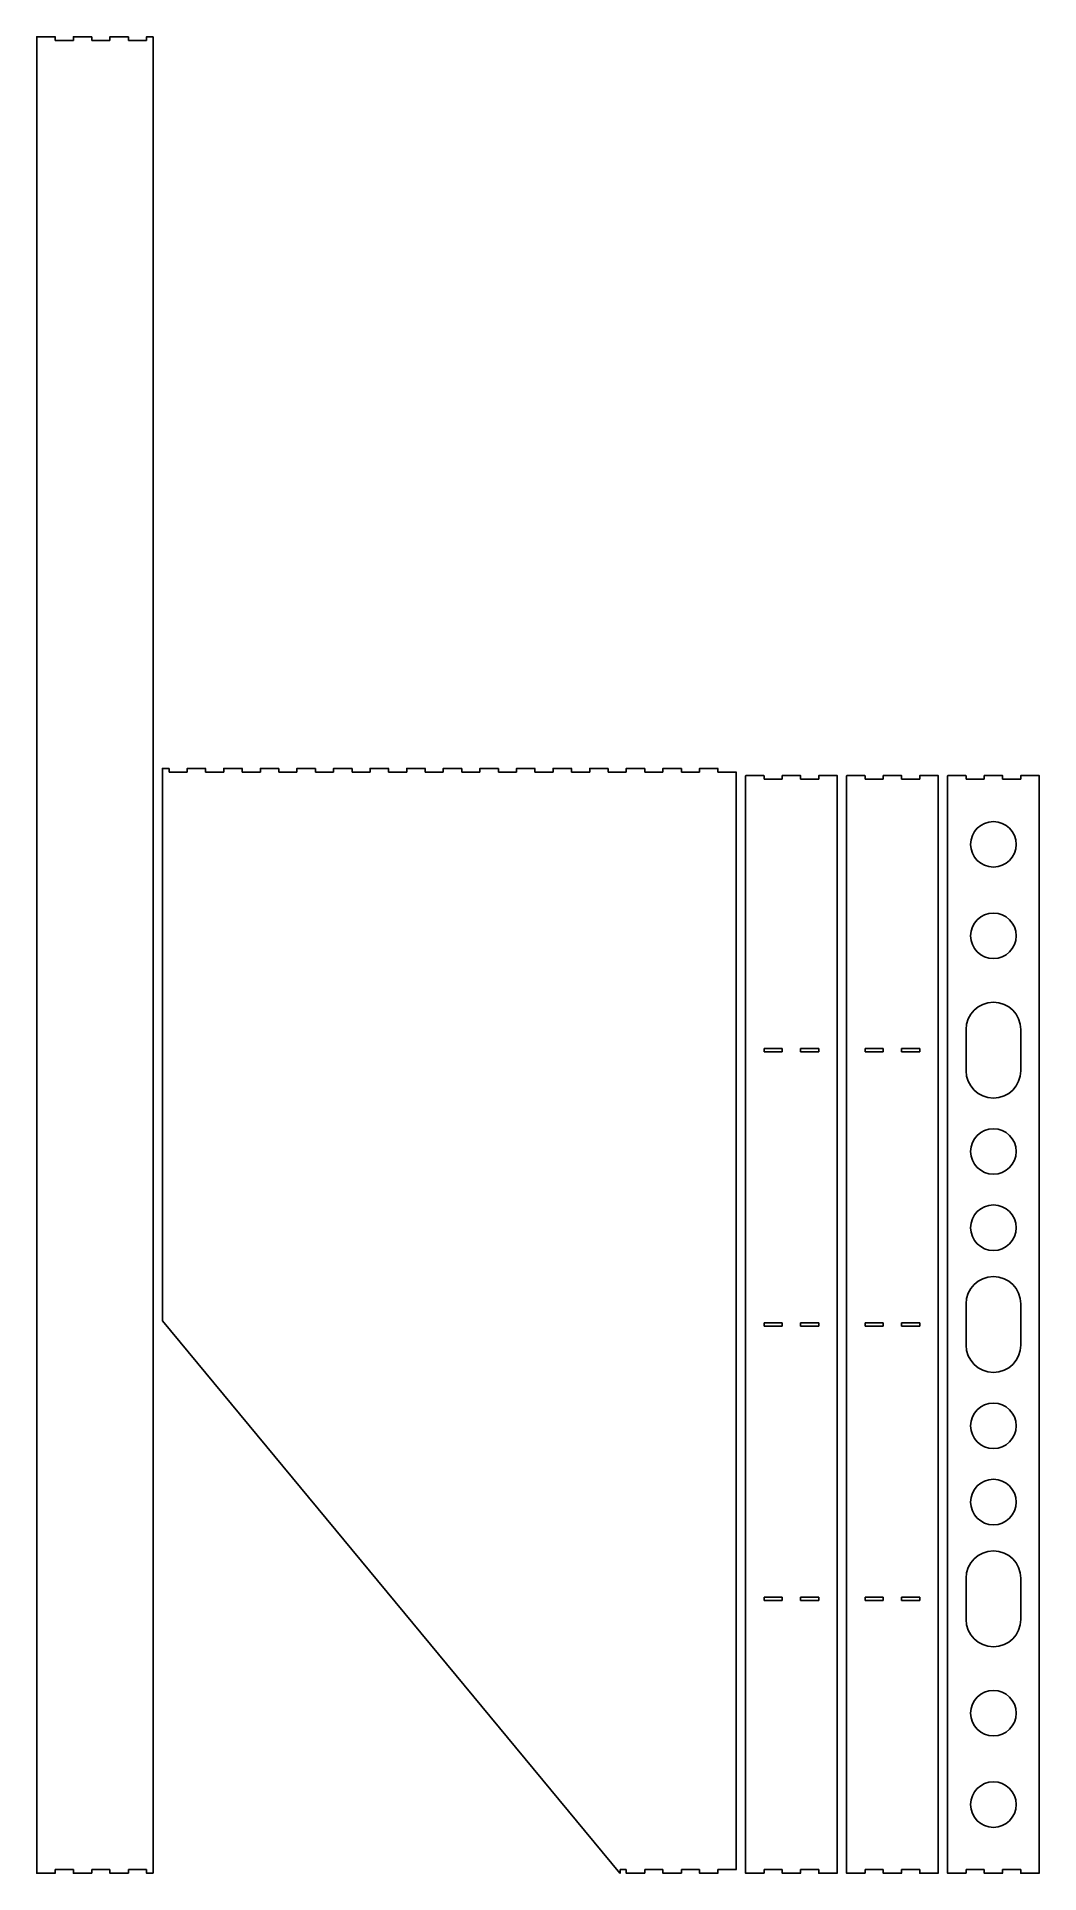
# Model space of a CAD drawing. Extents: x 0 to 1096, y 0 to 2008.
import ezdxf

# ---------------------------------------------------------------- set-up
doc = ezdxf.new("R2010")
doc.units = 0
for name, color, linetype in [('Framkant_Yttre_1_contour003', 7, 'CONTINUOUS'), ('KortSprygel_1_contour002', 7, 'CONTINUOUS'), ('Sidkant_Inre_1_contour002', 7, 'CONTINUOUS'), ('Sidkant_Inre_2_contour002', 7, 'CONTINUOUS'), ('Sidkant_Yttre_1_contour003', 7, 'CONTINUOUS')]:
    doc.layers.add(name, color=color, linetype=linetype)

msp = doc.modelspace()

# ---------------------------------------------------------------- linework, layer by layer
at = {"layer": 'Framkant_Yttre_1_contour003'}
for p, q in [((0.3, 2008.2), (20.3, 2008.2)), ((40.3, 2008.2), (60.3, 2008.2)), ((80.3, 2008.2), (100.3, 2008.2)), ((120.3, 2008.2), (127.3, 2008.2)), ((0.2, 0.1), (0.2, 2008.1)), ((20.4, 2008.1), (20.4, 2004.2)), ((20.4, 2004.2), (40.2, 2004.2)), ((40.2, 2004.2), (40.2, 2008.1)), ((60.4, 2008.1), (60.4, 2004.2)), ((60.4, 2004.2), (80.2, 2004.2)), ((80.2, 2004.2), (80.2, 2008.1)), ((100.4, 2008.1), (100.4, 2004.2)), ((100.4, 2004.2), (120.2, 2004.2)), ((120.2, 2004.2), (120.2, 2008.1)), ((127.4, 2008.1), (127.4, 0.1)), ((20.3, 0), (0.3, 0)), ((40.2, 4), (20.4, 4)), ((20.4, 4), (20.4, 0.1)), ((40.2, 0.1), (40.2, 4)), ((60.3, 0), (40.3, 0)), ((80.2, 4), (60.4, 4)), ((60.4, 4), (60.4, 0.1)), ((80.2, 0.1), (80.2, 4)), ((100.3, 0), (80.3, 0)), ((120.2, 4), (100.4, 4)), ((100.4, 4), (100.4, 0.1)), ((120.2, 0.1), (120.2, 4)), ((127.3, 0), (120.3, 0))]:
    msp.add_line(p, q, dxfattribs=at)
for centre, start, end in [((0.3, 2008.1), 90, 180), ((20.3, 2008.1), 0, 90), ((40.3, 2008.1), 90, 180), ((60.3, 2008.1), 0, 90), ((80.3, 2008.1), 90, 180), ((100.3, 2008.1), 0, 90), ((120.3, 2008.1), 90, 180), ((127.3, 2008.1), 0, 90), ((0.3, 0.1), 180, -90), ((20.3, 0.1), -90, 0), ((40.3, 0.1), 180, -90), ((60.3, 0.1), -90, 0), ((80.3, 0.1), 180, -90), ((100.3, 0.1), -90, 0), ((120.3, 0.1), 180, -90), ((127.3, 0.1), -90, 0)]:
    msp.add_arc(centre, 0.1, start, end, dxfattribs=at)
at = {"layer": 'KortSprygel_1_contour002'}
for p, q in [((995.8, 0.1), (995.8, 1200.1)), ((995.9, 1200.2), (1015.9, 1200.2)), ((1016, 1196.2), (1016, 1200.1)), ((1035.8, 1196.2), (1016, 1196.2)), ((1035.8, 1200.1), (1035.8, 1196.2)), ((1035.9, 1200.2), (1055.9, 1200.2)), ((1056, 1196.2), (1056, 1200.1)), ((1075.8, 1196.2), (1056, 1196.2)), ((1075.8, 1200.1), (1075.8, 1196.2)), ((1075.9, 1200.2), (1095.9, 1200.2)), ((1096, 1200.1), (1096, 0.1)), ((1016, 922.6), (1016, 877.6)), ((1075.8, 877.6), (1075.8, 922.6)), ((1016, 622.6), (1016, 577.6)), ((1075.8, 577.6), (1075.8, 622.6)), ((1016, 322.6), (1016, 277.6)), ((1075.8, 277.6), (1075.8, 322.6)), ((1015.9, 0), (995.9, 0)), ((1016, 4), (1035.8, 4)), ((1016, 0.1), (1016, 4)), ((1035.8, 4), (1035.8, 0.1)), ((1055.9, 0), (1035.9, 0)), ((1056, 4), (1075.8, 4)), ((1056, 0.1), (1056, 4)), ((1075.8, 4), (1075.8, 0.1)), ((1095.9, 0), (1075.9, 0))]:
    msp.add_line(p, q, dxfattribs=at)
for centre in [(1045.9, 1125.1), (1045.9, 1025.1), (1045.9, 789.3), (1045.9, 705.9), (1045.9, 489.3), (1045.9, 405.9), (1045.9, 175.1), (1045.9, 75.1)]:
    msp.add_circle(centre, 24.9, dxfattribs=at)
for centre, radius, start, end in [((995.9, 1200.1), 0.1, 90, 180), ((1015.9, 1200.1), 0.1, 0, 90), ((1035.9, 1200.1), 0.1, 90, -180), ((1055.9, 1200.1), 0.1, 0, 90), ((1075.9, 1200.1), 0.1, 90, -180), ((1095.9, 1200.1), 0.1, 0, 90), ((1045.9, 922.6), 29.9, 0, 180), ((1045.9, 877.6), 29.9, 180, 0), ((1045.9, 622.6), 29.9, 0, 180), ((1045.9, 577.6), 29.9, 180, 0), ((1045.9, 322.6), 29.9, 0, 180), ((1045.9, 277.6), 29.9, 180, 0), ((995.9, 0.1), 0.1, 180, -90), ((1015.9, 0.1), 0.1, -90, 0), ((1035.9, 0.1), 0.1, -180, -90), ((1055.9, 0.1), 0.1, -90, 0), ((1075.9, 0.1), 0.1, -180, -90), ((1095.9, 0.1), 0.1, -90, 0)]:
    msp.add_arc(centre, radius, start, end, dxfattribs=at)
at = {"layer": 'Sidkant_Inre_1_contour002'}
for p, q in [((775, 0.1), (775, 1200.1)), ((775.1, 1200.2), (795.1, 1200.2)), ((795.2, 1200.1), (795.2, 1196.2)), ((795.2, 1196.2), (815, 1196.2)), ((815, 1196.2), (815, 1200.1)), ((815.1, 1200.2), (835.1, 1200.2)), ((835.2, 1196.2), (835.2, 1200.1)), ((855, 1196.2), (835.2, 1196.2)), ((855, 1200.1), (855, 1196.2)), ((855.1, 1200.2), (875.1, 1200.2)), ((875.2, 1200.1), (875.2, 0.1)), ((795.2, 898.2), (795.2, 902)), ((795.2, 902), (815, 902)), ((815, 898.2), (795.2, 898.2)), ((815, 902), (815, 898.2)), ((835.2, 898.2), (835.2, 902)), ((835.2, 902), (855, 902)), ((855, 898.2), (835.2, 898.2)), ((855, 902), (855, 898.2)), ((795.2, 598.2), (795.2, 602)), ((795.2, 602), (815, 602)), ((815, 598.2), (795.2, 598.2)), ((815, 602), (815, 598.2)), ((835.2, 598.2), (835.2, 602)), ((835.2, 602), (855, 602)), ((855, 598.2), (835.2, 598.2)), ((855, 602), (855, 598.2)), ((795.2, 298.2), (795.2, 302)), ((795.2, 302), (815, 302)), ((815, 302), (815, 298.2)), ((835.2, 298.2), (835.2, 302)), ((835.2, 302), (855, 302)), ((855, 302), (855, 298.2)), ((815, 298.2), (795.2, 298.2)), ((855, 298.2), (835.2, 298.2)), ((795.1, 0), (775.1, 0)), ((795.2, 4), (815, 4)), ((795.2, 0.1), (795.2, 4)), ((815, 4), (815, 0.1)), ((835.1, 0), (815.1, 0)), ((835.2, 4), (855, 4)), ((835.2, 0.1), (835.2, 4)), ((855, 4), (855, 0.1)), ((875.1, 0), (855.1, 0))]:
    msp.add_line(p, q, dxfattribs=at)
for centre, start, end in [((775.1, 1200.1), 90, 180), ((795.1, 1200.1), 0, 90), ((815.1, 1200.1), 90, 180), ((835.1, 1200.1), 0, 90), ((855.1, 1200.1), 90, 180), ((875.1, 1200.1), 0, 90), ((775.1, 0.1), 180, -90), ((795.1, 0.1), -90, 0), ((815.1, 0.1), 180, -90), ((835.1, 0.1), -90, 0), ((855.1, 0.1), 180, -90), ((875.1, 0.1), -90, 0)]:
    msp.add_arc(centre, 0.1, start, end, dxfattribs=at)
at = {"layer": 'Sidkant_Inre_2_contour002'}
for p, q in [((885.4, 0.1), (885.4, 1200.1)), ((885.5, 1200.2), (905.5, 1200.2)), ((905.6, 1200.1), (905.6, 1196.2)), ((905.6, 1196.2), (925.4, 1196.2)), ((925.4, 1196.2), (925.4, 1200.1)), ((925.5, 1200.2), (945.5, 1200.2)), ((945.6, 1196.2), (945.6, 1200.1)), ((965.4, 1196.2), (945.6, 1196.2)), ((965.4, 1200.1), (965.4, 1196.2)), ((965.5, 1200.2), (985.5, 1200.2)), ((985.6, 1200.1), (985.6, 0.1)), ((905.6, 898.2), (905.6, 902)), ((905.6, 902), (925.4, 902)), ((925.4, 898.2), (905.6, 898.2)), ((925.4, 902), (925.4, 898.2)), ((945.6, 898.2), (945.6, 902)), ((945.6, 902), (965.4, 902)), ((965.4, 898.2), (945.6, 898.2)), ((965.4, 902), (965.4, 898.2)), ((905.6, 598.2), (905.6, 602)), ((905.6, 602), (925.4, 602)), ((925.4, 598.2), (905.6, 598.2)), ((925.4, 602), (925.4, 598.2)), ((945.6, 598.2), (945.6, 602)), ((945.6, 602), (965.4, 602)), ((965.4, 598.2), (945.6, 598.2)), ((965.4, 602), (965.4, 598.2)), ((905.6, 298.2), (905.6, 302)), ((905.6, 302), (925.4, 302)), ((925.4, 302), (925.4, 298.2)), ((945.6, 298.2), (945.6, 302)), ((945.6, 302), (965.4, 302)), ((965.4, 302), (965.4, 298.2)), ((925.4, 298.2), (905.6, 298.2)), ((965.4, 298.2), (945.6, 298.2)), ((905.5, 0), (885.5, 0)), ((905.6, 4), (925.4, 4)), ((905.6, 0.1), (905.6, 4)), ((925.4, 4), (925.4, 0.1)), ((945.5, 0), (925.5, 0)), ((945.6, 4), (965.4, 4)), ((945.6, 0.1), (945.6, 4)), ((965.4, 4), (965.4, 0.1)), ((985.5, 0), (965.5, 0))]:
    msp.add_line(p, q, dxfattribs=at)
for centre, start, end in [((885.5, 1200.1), 90, 180), ((905.5, 1200.1), 0, 90), ((925.5, 1200.1), 90, 180), ((945.5, 1200.1), 0, 90), ((965.5, 1200.1), 90, 180), ((985.5, 1200.1), 0, 90), ((885.5, 0.1), 180, -90), ((905.5, 0.1), -90, 0), ((925.5, 0.1), 180, -90), ((945.5, 0.1), -90, 0), ((965.5, 0.1), 180, -90), ((985.5, 0.1), -90, 0)]:
    msp.add_arc(centre, 0.1, start, end, dxfattribs=at)
at = {"layer": 'Sidkant_Yttre_1_contour003'}
for p, q in [((144.7, 1208.2), (137.7, 1208.2)), ((144.8, 1208.1), (144.8, 1204.2)), ((164.6, 1204.2), (164.6, 1208.1)), ((184.7, 1208.2), (164.7, 1208.2)), ((184.8, 1208.1), (184.8, 1204.2)), ((204.6, 1204.2), (204.6, 1208.1)), ((224.7, 1208.2), (204.7, 1208.2)), ((224.8, 1208.1), (224.8, 1204.2)), ((244.6, 1204.2), (244.6, 1208.1)), ((264.7, 1208.2), (244.7, 1208.2)), ((264.8, 1208.1), (264.8, 1204.2)), ((284.6, 1204.2), (284.6, 1208.1)), ((304.7, 1208.2), (284.7, 1208.2)), ((304.8, 1208.1), (304.8, 1204.2)), ((324.6, 1204.2), (324.6, 1208.1)), ((344.7, 1208.2), (324.7, 1208.2)), ((344.8, 1208.1), (344.8, 1204.2)), ((364.6, 1204.2), (364.6, 1208.1)), ((384.7, 1208.2), (364.7, 1208.2)), ((384.8, 1208.1), (384.8, 1204.2)), ((404.6, 1204.2), (404.6, 1208.1)), ((424.7, 1208.2), (404.7, 1208.2)), ((424.8, 1208.1), (424.8, 1204.2)), ((444.6, 1204.2), (444.6, 1208.1)), ((464.7, 1208.2), (444.7, 1208.2)), ((464.8, 1208.1), (464.8, 1204.2)), ((484.6, 1204.2), (484.6, 1208.1)), ((504.7, 1208.2), (484.7, 1208.2)), ((504.8, 1208.1), (504.8, 1204.2)), ((524.6, 1204.2), (524.6, 1208.1)), ((544.7, 1208.2), (524.7, 1208.2)), ((544.8, 1204.2), (544.8, 1208.1)), ((564.6, 1208.1), (564.6, 1204.2)), ((584.7, 1208.2), (564.7, 1208.2)), ((584.8, 1204.2), (584.8, 1208.1)), ((604.6, 1208.1), (604.6, 1204.2)), ((624.7, 1208.2), (604.7, 1208.2)), ((624.8, 1204.2), (624.8, 1208.1)), ((644.6, 1208.1), (644.6, 1204.2)), ((644.7, 1208.2), (664.7, 1208.2)), ((664.8, 1204.2), (664.8, 1208.1)), ((684.6, 1208.1), (684.6, 1204.2)), ((684.7, 1208.2), (704.7, 1208.2)), ((704.8, 1204.2), (704.8, 1208.1)), ((724.6, 1208.1), (724.6, 1204.2)), ((724.7, 1208.2), (744.7, 1208.2)), ((744.8, 1204.2), (744.8, 1208.1)), ((144.8, 1204.2), (164.6, 1204.2)), ((184.8, 1204.2), (204.6, 1204.2)), ((224.8, 1204.2), (244.6, 1204.2)), ((264.8, 1204.2), (284.6, 1204.2)), ((304.8, 1204.2), (324.6, 1204.2)), ((344.8, 1204.2), (364.6, 1204.2)), ((384.8, 1204.2), (404.6, 1204.2)), ((424.8, 1204.2), (444.6, 1204.2)), ((464.8, 1204.2), (484.6, 1204.2)), ((504.8, 1204.2), (524.6, 1204.2)), ((564.6, 1204.2), (544.8, 1204.2)), ((604.6, 1204.2), (584.8, 1204.2)), ((644.6, 1204.2), (624.8, 1204.2)), ((684.6, 1204.2), (664.8, 1204.2)), ((724.6, 1204.2), (704.8, 1204.2)), ((764.7, 1204.2), (744.8, 1204.2)), ((764.8, 1204.1), (764.8, 4.1)), ((637.6, 0), (137.6, 604)), ((637.8, 0.1), (637.8, 4)), ((637.8, 4), (644.6, 4)), ((644.6, 4), (644.6, 0.1)), ((664.7, 0), (644.7, 0)), ((664.8, 0.1), (664.8, 4)), ((664.8, 4), (684.6, 4)), ((684.6, 4), (684.6, 0.1)), ((704.7, 0), (684.7, 0)), ((704.8, 0.1), (704.8, 4)), ((704.8, 4), (724.6, 4)), ((724.6, 4), (724.6, 0.1)), ((744.7, 0), (724.7, 0)), ((744.8, 4), (744.8, 0.1)), ((764.7, 4), (744.8, 4))]:
    msp.add_line(p, q, dxfattribs=at)
for centre, start, end in [((137.7, 1208.1), 90, 180), ((144.7, 1208.1), 0, 90), ((164.7, 1208.1), 90, -180), ((184.7, 1208.1), 0, 90), ((204.7, 1208.1), 90, -180), ((224.7, 1208.1), 0, 90), ((244.7, 1208.1), 90, -180), ((264.7, 1208.1), 0, 90), ((284.7, 1208.1), 90, -180), ((304.7, 1208.1), 0, 90), ((324.7, 1208.1), 90, -180), ((344.7, 1208.1), 0, 90), ((364.7, 1208.1), 90, -180), ((384.7, 1208.1), 0, 90), ((404.7, 1208.1), 90, -180), ((424.7, 1208.1), 0, 90), ((444.7, 1208.1), 90, -180), ((464.7, 1208.1), 0, 90), ((484.7, 1208.1), 90, -180), ((504.7, 1208.1), 0, 90), ((524.7, 1208.1), 90, -180), ((544.7, 1208.1), 0, 90), ((564.7, 1208.1), 90, -180), ((584.7, 1208.1), 0, 90), ((604.7, 1208.1), 90, -180), ((624.7, 1208.1), 0, 90), ((644.7, 1208.1), 90, -180), ((664.7, 1208.1), 0, 90), ((684.7, 1208.1), 90, -180), ((704.7, 1208.1), 0, 90), ((724.7, 1208.1), 90, -180), ((744.7, 1208.1), 0, 90), ((764.7, 1204.1), 0, 90), ((137.7, 604.1), -180, -140.382), ((637.7, 0.1), -140.382, 0), ((644.7, 0.1), -180, -90), ((664.7, 0.1), -90, 0), ((684.7, 0.1), -180, -90), ((704.7, 0.1), -90, 0), ((724.7, 0.1), -180, -90), ((744.7, 0.1), -90, 0), ((764.7, 4.1), -90, 0)]:
    msp.add_arc(centre, 0.1, start, end, dxfattribs=at)
msp.add_open_spline([(137.6, 604.1), (137.6, 1208.1)], degree=1, dxfattribs=at)

doc.saveas('drawing.dxf')
